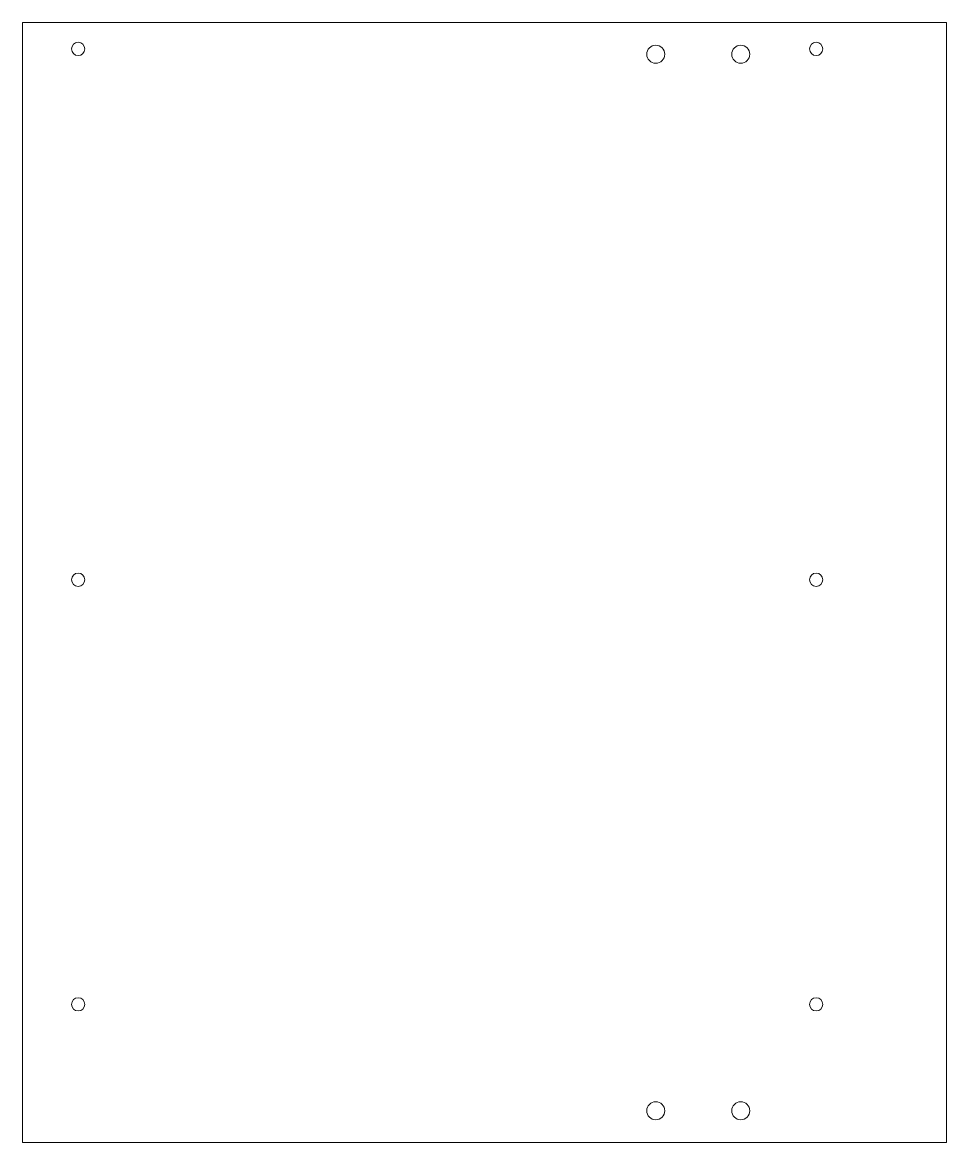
# Model space of a CAD drawing. Header units: millimetres. Extents: x -129 to 45, y -426 to -215.
import ezdxf

# ---------------------------------------------------------------- set-up
doc = ezdxf.new("R2010")
doc.units = ezdxf.units.MM

msp = doc.modelspace()

# ---------------------------------------------------------------- linework, layer by layer
at = {"color": 7, "linetype": 'Continuous', "lineweight": 15}
for p, q in [((-129.27, -215.04), (-129.27, -426.09)), ((44.8, -215.04), (-129.27, -215.04)), ((44.8, -426.09), (44.8, -215.04)), ((-129.27, -426.09), (44.8, -426.09))]:
    msp.add_line(p, q, dxfattribs=at)
for centre, radius in [((-118.77, -220.04), 1.25), ((-9.97, -221.04), 1.7), ((6.04, -221.04), 1.7), ((20.23, -220.04), 1.25), ((-118.77, -320.04), 1.25), ((20.23, -320.04), 1.25), ((-118.77, -400.04), 1.25), ((20.23, -400.04), 1.25), ((-9.97, -420.09), 1.7), ((6.04, -420.09), 1.7)]:
    msp.add_circle(centre, radius, dxfattribs=at)

doc.saveas('drawing.dxf')
